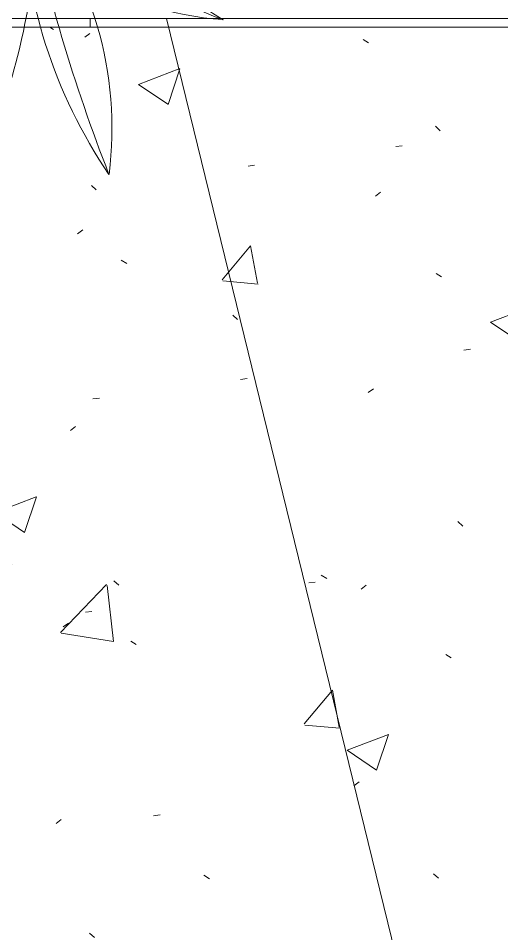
# Model space of a CAD drawing. Header units: millimetres. Extents: x 5357 to 259384, y -16348 to 109893.
# Drawn here: x 100371 to 100920, y 49518 to 50558 of the extents above; entities that cross this region are included whole.
import ezdxf

# ---------------------------------------------------------------- set-up
doc = ezdxf.new("R2010")
doc.units = ezdxf.units.MM
for name, color, linetype, lineweight in [('A-DETL-THIN', 151, 'Continuous', 9), ('A-FLOR-PATT', 8, 'Continuous', 9), ('A-WALL', 113, 'Continuous', 9), ('G-IMPT', 8, 'Continuous', 9), ('L-PLNT', 71, 'Continuous', 9)]:
    doc.layers.add(name, color=color, linetype=linetype, lineweight=lineweight)

# ---------------------------------------------------------------- blocks, each defined once
blk = doc.blocks.new('CAY DUA VAN PHAT - CAY DUA VAN PHAT_dwg-2253781-TKCS_MB CẢNH QUAN CÂY XANH')
at = {"layer": 'G-IMPT'}
for centre, radius, start, end in [((-62.1, 1592.2), 1116.8, 320.6802, 339.5986), ((272.8, 1621.1), 825.6, 313.9588, 329.5669), ((288.4, 1248.6), 697.7, 326.9057, 356.2457), ((1231.1, 130.1), 820.5, 82.645, 130.2275), ((-95.4, 4605.1), 3931.2, 281.7668, 291.3553), ((695.3, 1884.1), 1137.9, 271.0634, 304.2767), ((719.3, -637.8), 1417.7, 63.4093, 82.2197), ((594.7, -15.7), 778.2, 32.2613, 76.6297)]:
    blk.add_arc(centre, radius, start, end, dxfattribs=at)
blk = doc.blocks.new('CAY DUA VAN PHAT - CAY DUA VAN PHAT_dwg-V438-TKCS_MB CẢNH QUAN CÂY XANH')
at = {"layer": 'G-IMPT'}
for centre, radius, start, end in [((-62.1, 1592.2), 1116.8, 320.6802, 339.5986), ((272.8, 1621.1), 825.6, 313.9588, 329.5669), ((288.4, 1248.6), 697.7, 326.9057, 356.2457), ((1231.1, 130.1), 820.5, 82.645, 130.2275), ((-95.4, 4605.1), 3931.2, 281.7668, 291.3553), ((695.3, 1884.1), 1137.9, 271.0634, 304.2767), ((719.3, -637.8), 1417.7, 63.4093, 82.2197), ((594.7, -15.7), 778.2, 32.2613, 76.6297)]:
    blk.add_arc(centre, radius, start, end, dxfattribs=at)
blk = doc.blocks.new('CAY DUA VAN PHAT - CAY DUA VAN PHAT-V439-TKCS_MB CẢNH QUAN CÂY XANH')
at = {"xscale": 0.5, "yscale": 0.5, "zscale": 0.5}
for name in ['CAY DUA VAN PHAT - CAY DUA VAN PHAT_dwg-2253781-TKCS_MB CẢNH QUAN CÂY XANH', 'CAY DUA VAN PHAT - CAY DUA VAN PHAT_dwg-V438-TKCS_MB CẢNH QUAN CÂY XANH']:
    blk.add_blockref(name, (-151.8, -370.5), dxfattribs=at)

msp = doc.modelspace()

# ---------------------------------------------------------------- hatches: boundary and pattern name
at = {"layer": 'A-FLOR-PATT'}
h = msp.add_hatch(dxfattribs=at)
h.set_pattern_fill('FP_29', color=256, style=0, pattern_type=2)
h.set_pattern_definition([(50.049, (263.64, 0), (480.1359, -42.0767), [50.256, -552.818]), (354.991, (263.64, 0), (-92.8772, 504.3906), [40.165, -441.812]), (100.434, (303.65, -3.5), (387.2535, 462.3124), [42.739, -470.131]), (46.234, (263.64, 134.1), (714.4144, -110.9862), [75.376, -829.132]), (96.624, (323.2, 124.86), (625.6687, 653.2013), [64.111, -705.22]), (351.169, (263.64, 134.1), (625.668, 653.2026), [60.249, -662.736]), (21.033, (330.6, 100.6), (399.5704, -269.9807), [50.216, -552.38]), (325.954, (330.6, 100.6), (162.8765, 486.2562), [40.186, -442.045]), (71.481, (363.9, 78.1), (562.4481, 216.2737), [42.734, -470.076]), (37.548, (263.64, 0), (8.13914, 223.22476), [7.368, -429.362, 7.368, -441.419, -443.764]), (37.548, (263.64, 0), (8.13914, 223.22476), [-885.518, 7.368, -436.395]), (7.513, (263.64, 0), (176.099, 264.47763), [7.364, -248.356, 7.364, -419.059, -169.029]), (7.513, (263.64, 0), (176.099, 264.47763), [-682.142, 7.364, -161.666]), (327.455, (114.36, 0), (357.34178, -15.1254), [7.367, -160.067, 7.367, -515.028, -693.178]), (327.455, (114.36, 0), (357.34178, -15.1254), [-689.829, 7.367, -685.811]), (317.451, (47.42, 0), (390.3867, 67.12846), [7.369, -210.358, 7.369, -339.655, -492.399]), (317.451, (47.42, 0), (390.3867, 67.12846), [-564.752, 7.369, -485.03])])
h.paths.add_polyline_path([(102191.8, 47596.3), (103652.5, 47596.3), (103652.5, 50547.9), (100252.6, 50547.9), (100252.6, 47596.3), (101752.6, 47596.3)])

# ---------------------------------------------------------------- linework, layer by layer
at = {"layer": 'A-DETL-THIN'}
msp.add_line((100902.5, 49072.1), (100539.4, 50557.9), dxfattribs=at)
at = {"layer": 'A-WALL'}
for p, q in [((103652.5, 50547.9), (100142.6, 50547.9)), ((100152.6, 50557.9), (103652.5, 50557.9)), ((100452.6, 50547.9), (100452.6, 50557.9))]:
    msp.add_line(p, q, dxfattribs=at)

# ---------------------------------------------------------------- block references
at = {"layer": 'L-PLNT', "rotation": 269.9999999999997}
msp.add_blockref('CAY DUA VAN PHAT - CAY DUA VAN PHAT-V439-TKCS_MB CẢNH QUAN CÂY XANH', (100372.6, 50896.9), dxfattribs=at)

doc.saveas('drawing.dxf')
